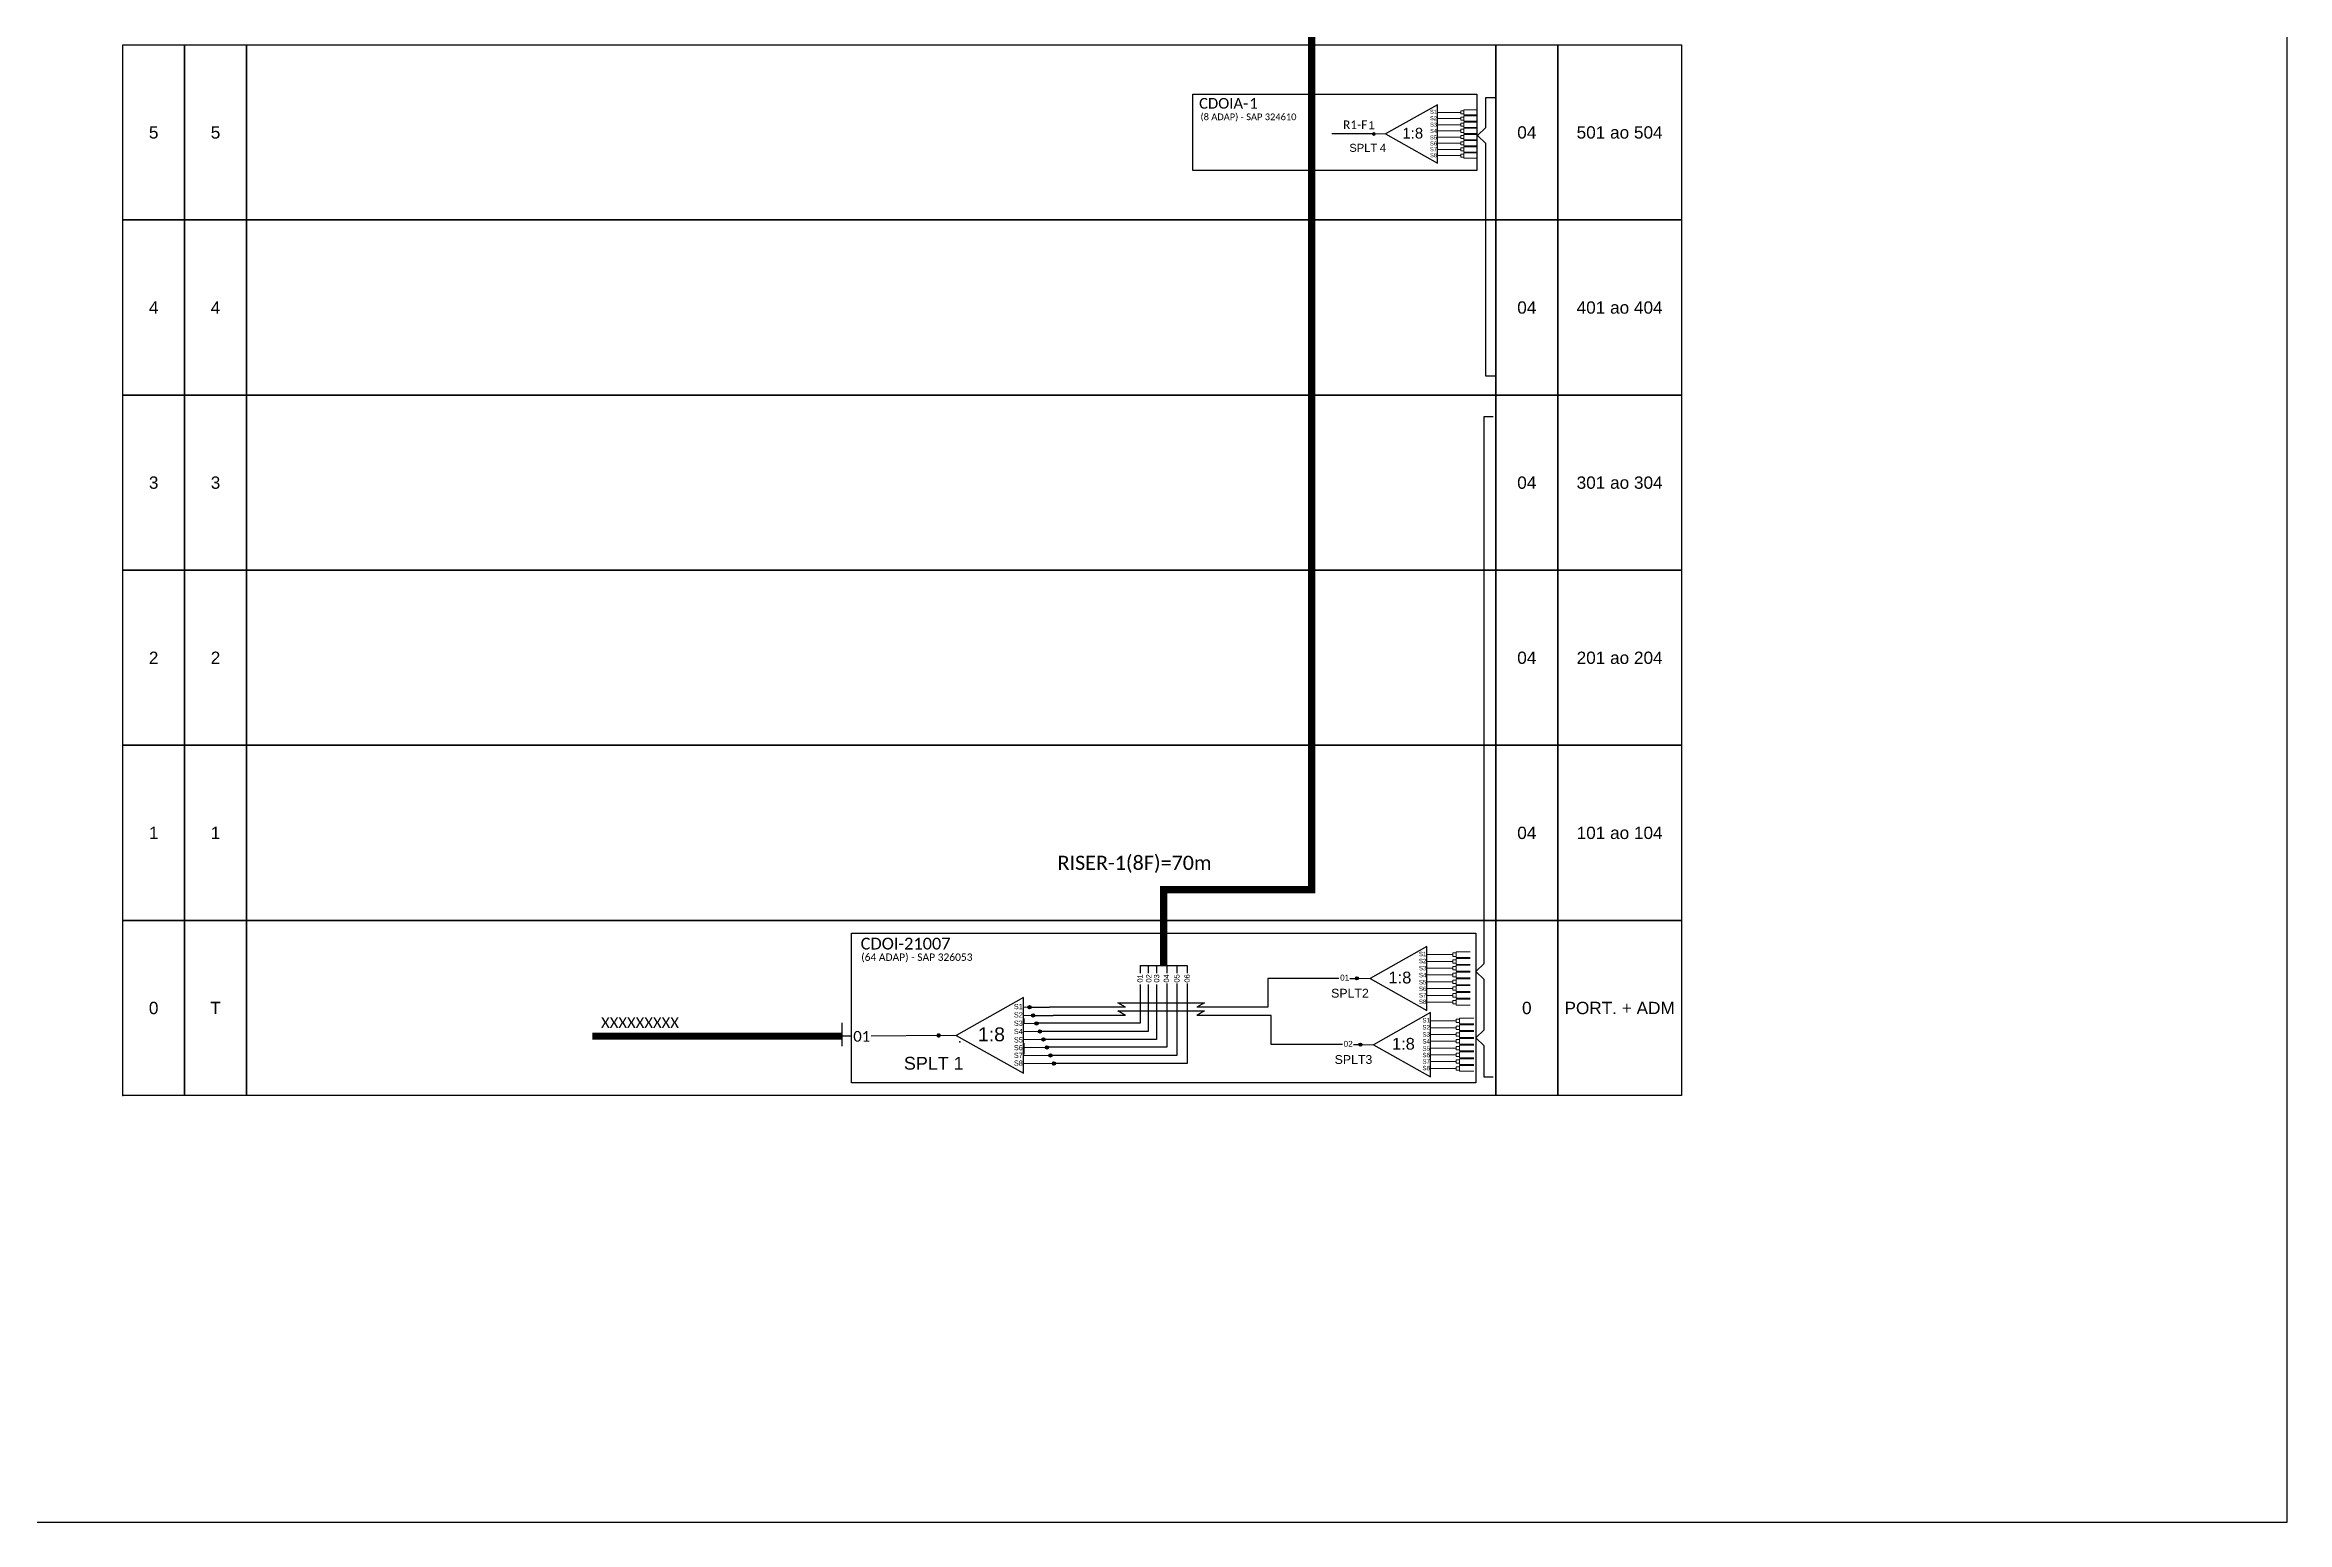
# Model space of a CAD drawing. Extents: x -89 to 2622484776, y -1852823961 to 1299.
# Drawn here: x 1289 to 1708.2, y 705 to 981.3 of the extents above; entities that cross this region are included whole.
import ezdxf
from ezdxf.enums import TextEntityAlignment as Align

# ---------------------------------------------------------------- set-up
doc = ezdxf.new("R2010")
doc.units = 0
doc.styles.add('ARIAL', font='arial.ttf')
doc.styles.add('WMF-Calibri0', font='calibri.ttf')

# ---------------------------------------------------------------- blocks, each defined once
blk = doc.blocks.new('SPLT_1-8_SC-APC')
at = {"color": 1}
blk.add_lwpolyline([(-7.37, -2.1), (-17.04, -7.55), (-7.37, -13), (-7.37, -2.1)], dxfattribs=at)
at = {"color": 3, "lineweight": 0}
for points in [[(-2.99, -3.51), (-7.37, -3.51)], [(-2.41, -3.02), (-2.41, -4)], [(-2.41, -3.02), (0, -3.02)], [(-7.37, -4.66), (-2.99, -4.66)], [(-7.37, -5.82), (-2.99, -5.82)], [(-7.37, -6.97), (-2.99, -6.97)], [(-2.41, -4), (0, -4)], [(-2.41, -4.17), (-2.41, -5.16)], [(-2.41, -4.17), (0, -4.17)], [(-2.41, -5.16), (0, -5.16)], [(-2.41, -5.32), (-2.41, -6.31)], [(-2.41, -5.32), (0, -5.32)], [(-2.41, -6.31), (0, -6.31)], [(-2.41, -6.48), (-2.41, -7.46)], [(-2.41, -6.48), (0, -6.48)], [(-2.41, -7.46), (0, -7.46)], [(-7.37, -8.12), (-2.99, -8.12)], [(-7.37, -9.28), (-2.99, -9.28)], [(-7.37, -10.43), (-2.99, -10.43)], [(-2.41, -7.63), (-2.41, -8.62)], [(-2.41, -7.63), (0, -7.63)], [(-2.41, -8.62), (0, -8.62)], [(-2.41, -8.78), (-2.41, -9.77)], [(-2.41, -8.78), (0, -8.78)], [(-2.41, -9.77), (0, -9.77)], [(-2.41, -9.94), (-2.41, -10.92)], [(-2.41, -9.94), (0, -9.94)], [(-2.41, -10.92), (0, -10.92)], [(-2.41, -11.09), (-2.41, -12.08)], [(-2.41, -11.09), (0, -11.09)], [(-7.37, -11.58), (-2.99, -11.58)], [(-2.41, -12.08), (0, -12.08)]]:
    blk.add_lwpolyline(points, dxfattribs=at)
for points in [[(-2.99, -3.22), (-2.41, -3.22), (-2.41, -3.8), (-2.99, -3.8)], [(-2.99, -4.38), (-2.41, -4.38), (-2.41, -4.95), (-2.99, -4.95)], [(-2.99, -5.53), (-2.41, -5.53), (-2.41, -6.1), (-2.99, -6.1)], [(-2.99, -6.68), (-2.41, -6.68), (-2.41, -7.26), (-2.99, -7.26)], [(-2.99, -7.84), (-2.41, -7.84), (-2.41, -8.41), (-2.99, -8.41)], [(-2.99, -8.99), (-2.41, -8.99), (-2.41, -9.56), (-2.99, -9.56)], [(-2.99, -10.14), (-2.41, -10.14), (-2.41, -10.72), (-2.99, -10.72)], [(-2.99, -11.3), (-2.41, -11.3), (-2.41, -11.87), (-2.99, -11.87)]]:
    blk.add_lwpolyline(points, close=True, dxfattribs=at)
at = {"color": 1, "lineweight": 0}
blk.add_lwpolyline([(-17.04, -7.55), (-19.26, -7.55)], dxfattribs=at)
at = {"color": 1, "style": 'ARIAL'}
for s, height, p in [('S1', 0.75, (-8.74, -3.78)), ('1:8', 2, (-13.91, -8.4)), ('S2', 0.75, (-8.74, -4.97)), ('S3', 0.75, (-8.74, -6.18)), ('S4', 0.75, (-8.74, -7.36)), ('S5', 0.75, (-8.74, -8.57)), ('S6', 0.75, (-8.74, -9.69)), ('S7', 0.75, (-8.74, -10.78)), ('S8', 0.75, (-8.74, -11.9))]:
    blk.add_text(s, height=height, dxfattribs=at).set_placement(p)
blk = doc.blocks.new('SPLT_1-8_DIV_DIR')
h = blk.add_hatch(color=3)
h.dxf.hatch_style = 1
edge = h.paths.add_edge_path()
edge.add_arc((12.77, 4.04), 0.242, 0, 360)
h = blk.add_hatch(color=3)
h.dxf.hatch_style = 1
edge = h.paths.add_edge_path()
edge.add_arc((13.27, 2.88), 0.242, 0, 360)
h = blk.add_hatch(color=3)
h.dxf.hatch_style = 1
edge = h.paths.add_edge_path()
edge.add_arc((13.77, 1.73), 0.242, 0, 360)
h = blk.add_hatch(color=3)
h.dxf.hatch_style = 1
edge = h.paths.add_edge_path()
edge.add_arc((14.27, 0.58), 0.242, 0, 360)
h = blk.add_hatch(color=3)
h.dxf.hatch_style = 1
edge = h.paths.add_edge_path()
edge.add_arc((14.77, -0.58), 0.242, 0, 360)
h = blk.add_hatch(color=3)
h.dxf.hatch_style = 1
edge = h.paths.add_edge_path()
edge.add_arc((15.27, -1.73), 0.242, 0, 360)
h = blk.add_hatch(color=3)
h.dxf.hatch_style = 1
edge = h.paths.add_edge_path()
edge.add_arc((15.77, -2.88), 0.242, 0, 360)
h = blk.add_hatch(color=3)
h.dxf.hatch_style = 1
edge = h.paths.add_edge_path()
edge.add_arc((16.27, -4.04), 0.242, 0, 360)
at = {"color": 1}
blk.add_lwpolyline([(11.89, 5.45), (2.22, 0), (11.89, -5.45), (11.89, 5.45)], dxfattribs=at)
at = {"color": 7, "lineweight": 0}
for points in [[(12.77, 4.04), (11.89, 4.04)], [(11.89, 2.88), (13.27, 2.88)], [(11.89, 1.73), (13.77, 1.73)], [(11.89, 0.58), (14.27, 0.58)], [(11.89, -0.58), (14.77, -0.58)], [(11.89, -1.73), (15.27, -1.73)], [(11.89, -2.88), (15.77, -2.88)], [(11.89, -4.04), (16.27, -4.04)]]:
    blk.add_lwpolyline(points, dxfattribs=at)
at = {"color": 1, "lineweight": 0}
blk.add_lwpolyline([(2.22, 0), (0, 0)], dxfattribs=at)
at = {"color": 3}
for centre in [(12.77, 4.04), (13.27, 2.88), (13.77, 1.73), (14.27, 0.58), (14.77, -0.58), (15.27, -1.73), (15.77, -2.88), (16.27, -4.04)]:
    blk.add_circle(centre, 0.242, dxfattribs=at)
at = {"color": 1, "style": 'ARIAL'}
for s, height, p in [('S1', 0.75, (10.52, 3.77)), ('S2', 0.75, (10.52, 2.58)), ('1:8', 2, (5.35, -0.85)), ('S3', 0.75, (10.52, 1.37)), ('S4', 0.75, (10.52, 0.19)), ('S5', 0.75, (10.52, -1.02)), ('S6', 0.75, (10.52, -2.14)), ('S7', 0.75, (10.52, -3.24)), ('S8', 0.75, (10.52, -4.36))]:
    blk.add_text(s, height=height, dxfattribs=at).set_placement(p)

msp = doc.modelspace()

# ---------------------------------------------------------------- hatches: boundary and pattern name
h = msp.add_hatch(color=3)
h.dxf.hatch_style = 1
edge = h.paths.add_edge_path()
edge.add_arc((1537.45, 964.59), 0.256, 0, 360)
h = msp.add_hatch(color=3)
h.dxf.hatch_style = 1
edge = h.paths.add_edge_path()
edge.add_arc((1534.32, 806.7), 0.282, 0, 360)
h = msp.add_hatch(color=3)
h.dxf.hatch_style = 1
edge = h.paths.add_edge_path()
edge.add_arc((1456.08, 796.03), 0.41, 0, 360)
h = msp.add_hatch(color=3)
h.dxf.hatch_style = 1
edge = h.paths.add_edge_path()
edge.add_arc((1534.97, 794.31), 0.282, 0, 360)

# ---------------------------------------------------------------- linework, layer by layer
at = {"color": 3}
msp.add_line((1473.09, 801.29), (1476.83, 801.29), dxfattribs=at)
at = {"color": 2}
for p, q in [((1491.04, 799.79), (1477.48, 799.79)), ((1518.3, 799.79), (1504.4, 799.79)), ((1518.3, 794.31), (1518.3, 799.79)), ((1531.58, 794.31), (1518.3, 794.31))]:
    msp.add_line(p, q, dxfattribs=at)
for points in [[(869.68, 705.02), (1708.25, 705.02), (1708.25, 1299.02), (869.68, 1299.02), (869.68, 705.02)], [(1472, 799.22), (1472, 798.33)]]:
    msp.add_lwpolyline(points)
at = {"color": 5, "const_width": 1.36}
msp.add_lwpolyline([(1525.84, 1166.93), (1525.84, 823.29), (1498.18, 823.29), (1498.17, 809.13)], dxfattribs=at)
for points in [[(1303.52, 981.26), (1315.09, 981.26), (1315.09, 948.51), (1303.52, 948.51)], [(1315.09, 981.26), (1326.67, 981.26), (1326.67, 948.51), (1315.09, 948.51)], [(1326.67, 981.26), (1560.28, 981.26), (1560.28, 948.51), (1326.67, 948.51)], [(1560.28, 981.26), (1571.85, 981.26), (1571.85, 948.51), (1560.28, 948.51)], [(1571.85, 981.26), (1595, 981.26), (1595, 948.51), (1571.85, 948.51)], [(1303.52, 948.51), (1315.09, 948.51), (1315.09, 915.77), (1303.52, 915.77)], [(1315.09, 948.51), (1326.67, 948.51), (1326.67, 915.77), (1315.09, 915.77)], [(1326.67, 948.51), (1560.28, 948.51), (1560.28, 915.77), (1326.67, 915.77)], [(1560.28, 948.51), (1571.85, 948.51), (1571.85, 915.77), (1560.28, 915.77)], [(1571.85, 948.51), (1595, 948.51), (1595, 915.77), (1571.85, 915.77)], [(1303.52, 915.77), (1315.09, 915.77), (1315.09, 883.03), (1303.52, 883.03)], [(1315.09, 915.77), (1326.67, 915.77), (1326.67, 883.03), (1315.09, 883.03)], [(1326.67, 915.77), (1560.28, 915.77), (1560.28, 883.03), (1326.67, 883.03)], [(1560.28, 915.77), (1571.85, 915.77), (1571.85, 883.03), (1560.28, 883.03)], [(1571.85, 915.77), (1595, 915.77), (1595, 883.03), (1571.85, 883.03)], [(1303.52, 883.03), (1315.09, 883.03), (1315.09, 850.28), (1303.52, 850.28)], [(1315.09, 883.03), (1326.67, 883.03), (1326.67, 850.28), (1315.09, 850.28)], [(1326.67, 883.03), (1560.28, 883.03), (1560.28, 850.28), (1326.67, 850.28)], [(1560.28, 883.03), (1571.85, 883.03), (1571.85, 850.28), (1560.28, 850.28)], [(1571.85, 883.03), (1595, 883.03), (1595, 850.28), (1571.85, 850.28)], [(1303.52, 850.28), (1315.09, 850.28), (1315.09, 817.54), (1303.52, 817.54)], [(1315.09, 850.28), (1326.67, 850.28), (1326.67, 817.54), (1315.09, 817.54)], [(1326.67, 850.28), (1560.28, 850.28), (1560.28, 817.54), (1326.67, 817.54)], [(1560.28, 850.28), (1571.85, 850.28), (1571.85, 817.54), (1560.28, 817.54)], [(1571.85, 850.28), (1595, 850.28), (1595, 817.54), (1571.85, 817.54)], [(1303.52, 817.54), (1315.09, 817.54), (1315.09, 784.79), (1303.52, 784.79)], [(1315.09, 817.54), (1326.67, 817.54), (1326.67, 784.79), (1315.09, 784.79)], [(1326.67, 817.54), (1560.28, 817.54), (1560.28, 784.79), (1326.67, 784.79)], [(1560.28, 817.54), (1571.85, 817.54), (1571.85, 784.79), (1560.28, 784.79)], [(1571.85, 817.54), (1595, 817.54), (1595, 784.79), (1571.85, 784.79)]]:
    msp.add_lwpolyline(points, close=True)
at = {"color": 1}
for points in [[(1503.62, 972.04), (1556.74, 972.04), (1556.74, 957.73), (1503.62, 957.73)], [(1439.8, 815.17), (1556.56, 815.17), (1556.56, 787.17), (1439.8, 787.17)]]:
    msp.add_lwpolyline(points, close=True, dxfattribs=at)
at = {"color": 3}
for points in [[(1560.08, 919.29), (1558.43, 919.29), (1558.42, 962.79), (1556.86, 964.29), (1558.42, 965.8), (1558.42, 971.44), (1560.08, 971.44)], [(1559.78, 788.24), (1558.13, 788.24), (1558.13, 788.42), (1558.13, 788.42), (1558.13, 794.08), (1556.56, 795.59), (1558.13, 797.1), (1558.13, 800.83), (1558.13, 800.83), (1558.13, 806.49), (1556.56, 808), (1558.13, 809.51), (1558.13, 911.79), (1559.78, 911.79)], [(1530.93, 806.7), (1517.65, 806.7), (1517.65, 801.29), (1504.4, 801.29)], [(1533, 806.7), (1534.32, 806.7)], [(1491.04, 801.29), (1476.83, 801.29)], [(1491.04, 801.29), (1489.63, 802.15), (1505.79, 802.15), (1504.4, 801.29)], [(1439.86, 795.9), (1438.08, 795.9)], [(1456.49, 796.04), (1443.48, 795.91)]]:
    msp.add_lwpolyline(points, dxfattribs=at)
at = {"color": 5}
for points in [[(1537.45, 964.59), (1529.59, 964.59)], [(1493.77, 805.53), (1493.75, 798.34), (1474.7, 798.34)], [(1495.3, 805.53), (1495.3, 796.79), (1475.35, 796.79)], [(1496.83, 805.53), (1496.83, 795.3), (1476, 795.3)], [(1498.75, 805.73), (1498.75, 793.83), (1476.65, 793.83)], [(1500.66, 805.73), (1500.66, 792.28), (1477.3, 792.28)], [(1502.58, 805.73), (1502.58, 790.78), (1477.95, 790.78)], [(1493.77, 809.13), (1493.77, 807.68)], [(1493.77, 809.13), (1502.58, 809.13)], [(1495.3, 809.13), (1495.3, 807.68)], [(1496.83, 809.13), (1496.83, 807.68)], [(1498.75, 809.13), (1498.75, 807.65)], [(1500.66, 809.13), (1500.66, 807.66)], [(1502.58, 809.13), (1502.58, 807.65)], [(1472.78, 801.34), (1472.77, 801.34)]]:
    msp.add_lwpolyline(points, dxfattribs=at)
at = {"color": 1}
for points in [[(1438.08, 794.04), (1438.08, 798.41)], [(1472, 794.57), (1472, 792.5)]]:
    msp.add_lwpolyline(points, dxfattribs=at)
at = {"color": 2}
for points in [[(1473.74, 799.79), (1477.48, 799.79)], [(1491.04, 799.79), (1489.63, 800.65), (1505.79, 800.65), (1504.4, 799.79)], [(1533.65, 794.31), (1534.97, 794.31)]]:
    msp.add_lwpolyline(points, dxfattribs=at)
at = {"color": 1, "const_width": 1.36}
msp.add_lwpolyline([(1391.31, 795.9), (1438.08, 795.9)], dxfattribs=at)
at = {"color": 3}
for centre, radius in [((1537.45, 964.59), 0.256), ((1534.32, 806.7), 0.282), ((1534.97, 794.31), 0.282)]:
    msp.add_circle(centre, radius, dxfattribs=at)
for p in [(1303.52, 948.51), (1303.52, 915.77), (1303.52, 883.03), (1303.52, 850.28), (1303.52, 817.54), (1460.05, 794.85), (1303.52, 784.79)]:
    msp.add_point(p)

# ---------------------------------------------------------------- block references
msp.add_blockref('SPLT_1-8_SC-APC', (1556.72, 972.14), dxfattribs=at)
at = {"color": 3, "xscale": 1.1, "yscale": 1.1, "zscale": 1.1}
for p in [(1555.51, 815), (1556.16, 802.61)]:
    msp.add_blockref('SPLT_1-8_SC-APC', p, dxfattribs=at)
at = {"xscale": 1.3, "yscale": 1.3, "zscale": 1.3}
msp.add_blockref('SPLT_1-8_DIV_DIR', (1456.49, 796.04), dxfattribs=at)

# ---------------------------------------------------------------- texts
at = {"color": 1, "style": 'WMF-Calibri0'}
for s, height, p in [('CDOIA-', 2, (1504.79, 969.32)), ('1', 2, (1514.17, 969.32)), ('CDOI-21007', 2.2, (1441.51, 812.1)), ('XXXXXXXXX', 2, (1392.97, 797.43))]:
    msp.add_text(s, height=height, dxfattribs=at).set_placement(p)
for s, height, p in [('(8 ADAP) - SAP 324610', 1.25, (1514.03, 967.17)), ('(64 ADAP) - SAP 326053', 1.375, (1452.02, 809.98))]:
    msp.add_text(s, height=height, dxfattribs=at).set_placement(p, align=Align.CENTER)
at = {"style": 'ARIAL'}
for s, height, p in [('5', 2.3, (1309.31, 964.88)), ('5', 2.3, (1320.88, 964.88)), ('04', 2.3, (1566.07, 964.88)), ('501 ao 504', 2.3, (1583.43, 964.88)), ('4', 2.3, (1309.31, 932.14)), ('4', 2.3, (1320.88, 932.14)), ('04', 2.3, (1566.07, 932.14)), ('401 ao 404', 2.3, (1583.43, 932.14)), ('3', 2.3, (1309.31, 899.4)), ('3', 2.3, (1320.88, 899.4)), ('04', 2.3, (1566.07, 899.4)), ('301 ao 304', 2.3, (1583.43, 899.4)), ('2', 2.3, (1309.31, 866.65)), ('2', 2.3, (1320.88, 866.65)), ('04', 2.3, (1566.07, 866.65)), ('201 ao 204', 2.3, (1583.43, 866.65)), ('1', 2.3, (1309.31, 833.91)), ('1', 2.3, (1320.88, 833.91)), ('04', 2.3, (1566.07, 833.91)), ('101 ao 104', 2.3, (1583.43, 833.91)), ('01', 1.1, (1532.02, 806.84)), ('0', 2.3, (1309.31, 801.17)), ('T', 2.3, (1320.88, 801.17)), ('0', 2.3, (1566.07, 801.17)), ('PORT. + ADM', 2.3, (1583.43, 801.17)), ('02', 1.1, (1532.67, 794.46))]:
    msp.add_text(s, height=height, dxfattribs=at).set_placement(p, align=Align.MIDDLE_CENTER)
at = {"color": 5, "style": 'WMF-Calibri0'}
for s, height, p in [('R1-F', 1.6, (1531.71, 965.52)), ('RISER-1(8F)=70m', 2.6457, (1478.33, 826.99))]:
    msp.add_text(s, height=height, dxfattribs=at).set_placement(p)
at = {"color": 5, "style": 'ARIAL'}
msp.add_text('1', height=1.5, dxfattribs=at).set_placement((1537.08, 965.48), align=Align.CENTER)
at = {"color": 7, "style": 'ARIAL'}
for s, p in [('SPLT', (1535.5, 961.25)), ('4', (1539.17, 961.25))]:
    msp.add_text(s, height=1.5, dxfattribs=at).set_placement(p, align=Align.CENTER)
at = {"style": 'ARIAL'}
for s, p in [('01', (1493.76, 806.69)), ('02', (1495.39, 806.69)), ('03', (1496.85, 806.69)), ('04', (1498.68, 806.69)), ('05', (1500.64, 806.69)), ('06', (1502.55, 806.69))]:
    msp.add_text(s, height=0.992, rotation=90, dxfattribs=at).set_placement(p, align=Align.MIDDLE_CENTER)
for s, p in [('SPLT2', (1533.01, 803.1)), ('SPLT3', (1533.66, 790.71))]:
    msp.add_text(s, height=1.65, dxfattribs=at).set_placement(p, align=Align.CENTER)
at = {"style": 'WMF-Calibri0'}
msp.add_text('01', height=2, dxfattribs=at).set_placement((1440.13, 794.86))
at = {"color": 7, "style": 'ARIAL'}
msp.add_text('SPLT 1', height=2.4, dxfattribs=at).set_placement((1449.6, 789.63))

doc.saveas('drawing.dxf')
